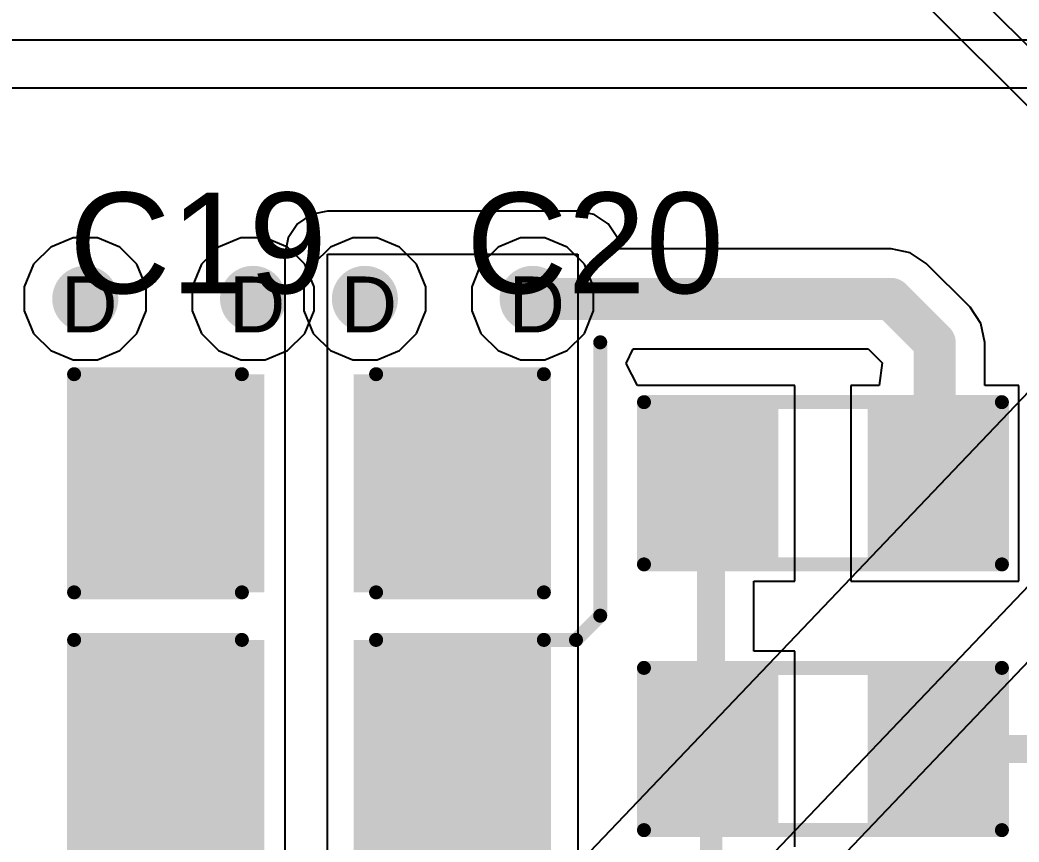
# Model space of a CAD drawing. Header units: inches. Extents: x -11 to 5428, y 0 to 5423.
# Drawn here: x 315.08 to 324.15, y 72.96 to 80.42 of the extents above; entities that cross this region are included whole.
import ezdxf

# ---------------------------------------------------------------- set-up
doc = ezdxf.new("R2010")
doc.units = ezdxf.units.IN
for name, color, linetype in [('Bottom Layer', 5, 'Continuous'), ('Drill Drawing', 1, 'Continuous'), ('GND', 16, 'Continuous'), ('PWR', 76, 'Continuous'), ('Top Layer', 1, 'Continuous'), ('Top Overlay', 2, 'Continuous'), ('Top Paste', 8, 'Continuous'), ('Top Solder', 216, 'Continuous'), ('Via Holes', 16, 'Continuous')]:
    doc.layers.add(name, color=color, linetype=linetype)
doc.styles.add('Arial', font='', dxfattribs={"height": 0.2})
doc.styles.get('Arial').set_extended_font_data('Arial')

# ---------------------------------------------------------------- blocks, each defined once
blk = doc.blocks.new('C___1206_577')
at = {"layer": 'Top Layer'}
for points in [[(-2.032, 0.889), (-0.508, 0.889), (-0.508, -0.889), (-2.032, -0.889)], [(0.508, 0.889), (2.032, 0.889), (2.032, -0.889), (0.508, -0.889)]]:
    blk.add_hatch(color=1, dxfattribs=at).paths.add_polyline_path(points)
at = {"layer": 'Top Paste'}
for points in [[(-2.032, 0.889), (-0.508, 0.889), (-0.508, -0.889), (-2.032, -0.889)], [(0.508, 0.889), (2.032, 0.889), (2.032, -0.889), (0.508, -0.889)]]:
    blk.add_hatch(color=8, dxfattribs=at).paths.add_polyline_path(points)
at = {"layer": 'Top Solder'}
for points in [[(-2.1336, 0.9906), (-0.4064, 0.9906), (-0.4064, -0.9906), (-2.1336, -0.9906)], [(0.4064, 0.9906), (2.1336, 0.9906), (2.1336, -0.9906), (0.4064, -0.9906)]]:
    blk.add_hatch(color=216, dxfattribs=at).paths.add_polyline_path(points)
at = {"layer": 'Top Overlay'}
for points in [[(-2.1336, -0.9906, 0.127, 0.127, 0), (-2.1336, 0.9906, 0.127, 0.127, 0)], [(-2.1336, 0.9906, 0.127, 0.127, 0), (-0.6096, 0.9906, 0.127, 0.127, 0)], [(0.6096, 0.9906, 0.127, 0.127, 0), (2.1336, 0.9906, 0.127, 0.127, 0)], [(2.1336, -0.9906, 0.127, 0.127, 0), (2.1336, 0.9906, 0.127, 0.127, 0)], [(-2.1336, -0.9906, 0.127, 0.127, 0), (-0.6096, -0.9906, 0.127, 0.127, 0)], [(0.6096, -0.9906, 0.127, 0.127, 0), (2.1336, -0.9906, 0.127, 0.127, 0)]]:
    blk.add_lwpolyline(points, format="xyseb", dxfattribs=at)
for points in [[(-2.1654, 0.9906, 0.0635, 0.0635, 1), (-2.1019, 0.9906, 0.0635, 0.0635, 1)], [(-2.1654, 0.9906, 0.0635, 0.0635, 1), (-2.1019, 0.9906, 0.0635, 0.0635, 1)], [(-0.6414, 0.9906, 0.0635, 0.0635, 1), (-0.5779, 0.9906, 0.0635, 0.0635, 1)], [(0.5778, 0.9906, 0.0635, 0.0635, 1), (0.6413, 0.9906, 0.0635, 0.0635, 1)], [(2.1018, 0.9906, 0.0635, 0.0635, 1), (2.1653, 0.9906, 0.0635, 0.0635, 1)], [(2.1018, 0.9906, 0.0635, 0.0635, 1), (2.1653, 0.9906, 0.0635, 0.0635, 1)], [(-2.1654, -0.9906, 0.0635, 0.0635, 1), (-2.1019, -0.9906, 0.0635, 0.0635, 1)], [(-2.1654, -0.9906, 0.0635, 0.0635, 1), (-2.1019, -0.9906, 0.0635, 0.0635, 1)], [(-0.6414, -0.9906, 0.0635, 0.0635, 1), (-0.5779, -0.9906, 0.0635, 0.0635, 1)], [(0.5778, -0.9906, 0.0635, 0.0635, 1), (0.6413, -0.9906, 0.0635, 0.0635, 1)], [(2.1018, -0.9906, 0.0635, 0.0635, 1), (2.1653, -0.9906, 0.0635, 0.0635, 1)], [(2.1018, -0.9906, 0.0635, 0.0635, 1), (2.1653, -0.9906, 0.0635, 0.0635, 1)]]:
    blk.add_lwpolyline(points, format="xyseb", close=True, dxfattribs=at)
blk = doc.blocks.new('C___1206_578')
at = {"layer": 'Top Layer'}
for points in [[(-2.032, 0.889), (-0.508, 0.889), (-0.508, -0.889), (-2.032, -0.889)], [(0.508, 0.889), (2.032, 0.889), (2.032, -0.889), (0.508, -0.889)]]:
    blk.add_hatch(color=1, dxfattribs=at).paths.add_polyline_path(points)
at = {"layer": 'Top Paste'}
for points in [[(-2.032, 0.889), (-0.508, 0.889), (-0.508, -0.889), (-2.032, -0.889)], [(0.508, 0.889), (2.032, 0.889), (2.032, -0.889), (0.508, -0.889)]]:
    blk.add_hatch(color=8, dxfattribs=at).paths.add_polyline_path(points)
at = {"layer": 'Top Solder'}
for points in [[(-2.1336, 0.9906), (-0.4064, 0.9906), (-0.4064, -0.9906), (-2.1336, -0.9906)], [(0.4064, 0.9906), (2.1336, 0.9906), (2.1336, -0.9906), (0.4064, -0.9906)]]:
    blk.add_hatch(color=216, dxfattribs=at).paths.add_polyline_path(points)
at = {"layer": 'Top Overlay'}
for points in [[(-2.1336, 0.9906, 0.127, 0.127, 0), (-0.6096, 0.9906, 0.127, 0.127, 0)], [(-2.1336, -0.9906, 0.127, 0.127, 0), (-2.1336, 0.9906, 0.127, 0.127, 0)], [(0.6096, 0.9906, 0.127, 0.127, 0), (2.1336, 0.9906, 0.127, 0.127, 0)], [(2.1336, -0.9906, 0.127, 0.127, 0), (2.1336, 0.9906, 0.127, 0.127, 0)], [(-2.1336, -0.9906, 0.127, 0.127, 0), (-0.6096, -0.9906, 0.127, 0.127, 0)], [(0.6096, -0.9906, 0.127, 0.127, 0), (2.1336, -0.9906, 0.127, 0.127, 0)]]:
    blk.add_lwpolyline(points, format="xyseb", dxfattribs=at)
for points in [[(-2.1654, 0.9906, 0.0635, 0.0635, 1), (-2.1019, 0.9906, 0.0635, 0.0635, 1)], [(-2.1654, 0.9906, 0.0635, 0.0635, 1), (-2.1019, 0.9906, 0.0635, 0.0635, 1)], [(-0.6414, 0.9906, 0.0635, 0.0635, 1), (-0.5779, 0.9906, 0.0635, 0.0635, 1)], [(0.5778, 0.9906, 0.0635, 0.0635, 1), (0.6413, 0.9906, 0.0635, 0.0635, 1)], [(2.1018, 0.9906, 0.0635, 0.0635, 1), (2.1653, 0.9906, 0.0635, 0.0635, 1)], [(2.1018, 0.9906, 0.0635, 0.0635, 1), (2.1653, 0.9906, 0.0635, 0.0635, 1)], [(-2.1654, -0.9906, 0.0635, 0.0635, 1), (-2.1019, -0.9906, 0.0635, 0.0635, 1)], [(-2.1654, -0.9906, 0.0635, 0.0635, 1), (-2.1019, -0.9906, 0.0635, 0.0635, 1)], [(-0.6414, -0.9906, 0.0635, 0.0635, 1), (-0.5779, -0.9906, 0.0635, 0.0635, 1)], [(0.5778, -0.9906, 0.0635, 0.0635, 1), (0.6413, -0.9906, 0.0635, 0.0635, 1)], [(2.1018, -0.9906, 0.0635, 0.0635, 1), (2.1653, -0.9906, 0.0635, 0.0635, 1)], [(2.1018, -0.9906, 0.0635, 0.0635, 1), (2.1653, -0.9906, 0.0635, 0.0635, 1)]]:
    blk.add_lwpolyline(points, format="xyseb", close=True, dxfattribs=at)
blk = doc.blocks.new('RES_0805_607')
at = {"layer": 'Top Layer'}
for points in [[(-1.524, 0.635), (-0.508, 0.635), (-0.508, -0.635), (-1.524, -0.635)], [(0.508, 0.635), (1.524, 0.635), (1.524, -0.635), (0.508, -0.635)]]:
    blk.add_hatch(color=1, dxfattribs=at).paths.add_polyline_path(points)
at = {"layer": 'Top Paste'}
for points in [[(-1.524, 0.635), (-0.508, 0.635), (-0.508, -0.635), (-1.524, -0.635)], [(0.508, 0.635), (1.524, 0.635), (1.524, -0.635), (0.508, -0.635)]]:
    blk.add_hatch(color=8, dxfattribs=at).paths.add_polyline_path(points)
at = {"layer": 'Top Solder'}
for points in [[(-1.6256, 0.7366), (-0.4064, 0.7366), (-0.4064, -0.7366), (-1.6256, -0.7366)], [(0.4064, 0.7366), (1.6256, 0.7366), (1.6256, -0.7366), (0.4064, -0.7366)]]:
    blk.add_hatch(color=216, dxfattribs=at).paths.add_polyline_path(points)
at = {"layer": 'Top Overlay'}
for points in [[(-1.6256, 0.7366, 0.127, 0.127, 0), (1.6256, 0.7366, 0.127, 0.127, 0)], [(-1.6256, -0.7366, 0.127, 0.127, 0), (-1.6256, 0.7366, 0.127, 0.127, 0)], [(1.6256, -0.7366, 0.127, 0.127, 0), (1.6256, 0.7366, 0.127, 0.127, 0)], [(-1.6256, -0.7366, 0.127, 0.127, 0), (1.6256, -0.7366, 0.127, 0.127, 0)]]:
    blk.add_lwpolyline(points, format="xyseb", dxfattribs=at)
for points in [[(-1.6573, 0.7366, 0.0635, 0.0635, 1), (-1.5938, 0.7366, 0.0635, 0.0635, 1)], [(-1.6573, 0.7366, 0.0635, 0.0635, 1), (-1.5938, 0.7366, 0.0635, 0.0635, 1)], [(1.5939, 0.7366, 0.0635, 0.0635, 1), (1.6574, 0.7366, 0.0635, 0.0635, 1)], [(1.5939, 0.7366, 0.0635, 0.0635, 1), (1.6574, 0.7366, 0.0635, 0.0635, 1)], [(-1.6573, -0.7366, 0.0635, 0.0635, 1), (-1.5938, -0.7366, 0.0635, 0.0635, 1)], [(-1.6573, -0.7366, 0.0635, 0.0635, 1), (-1.5938, -0.7366, 0.0635, 0.0635, 1)], [(1.5939, -0.7366, 0.0635, 0.0635, 1), (1.6574, -0.7366, 0.0635, 0.0635, 1)], [(1.5939, -0.7366, 0.0635, 0.0635, 1), (1.6574, -0.7366, 0.0635, 0.0635, 1)]]:
    blk.add_lwpolyline(points, format="xyseb", close=True, dxfattribs=at)
blk = doc.blocks.new('RES_0805_608')
at = {"layer": 'Top Layer'}
for points in [[(-1.524, 0.635), (-0.508, 0.635), (-0.508, -0.635), (-1.524, -0.635)], [(0.508, 0.635), (1.524, 0.635), (1.524, -0.635), (0.508, -0.635)]]:
    blk.add_hatch(color=1, dxfattribs=at).paths.add_polyline_path(points)
at = {"layer": 'Top Paste'}
for points in [[(-1.524, 0.635), (-0.508, 0.635), (-0.508, -0.635), (-1.524, -0.635)], [(0.508, 0.635), (1.524, 0.635), (1.524, -0.635), (0.508, -0.635)]]:
    blk.add_hatch(color=8, dxfattribs=at).paths.add_polyline_path(points)
at = {"layer": 'Top Solder'}
for points in [[(-1.6256, 0.7366), (-0.4064, 0.7366), (-0.4064, -0.7366), (-1.6256, -0.7366)], [(0.4064, 0.7366), (1.6256, 0.7366), (1.6256, -0.7366), (0.4064, -0.7366)]]:
    blk.add_hatch(color=216, dxfattribs=at).paths.add_polyline_path(points)
at = {"layer": 'Top Overlay'}
for points in [[(1.6256, 0.7366, 0.127, 0.127, 0), (-1.6256, 0.7366, 0.127, 0.127, 0)], [(-1.6256, 0.7366, 0.127, 0.127, 0), (-1.6256, -0.7366, 0.127, 0.127, 0)], [(1.6256, 0.7366, 0.127, 0.127, 0), (1.6256, -0.7366, 0.127, 0.127, 0)], [(1.6256, -0.7366, 0.127, 0.127, 0), (-1.6256, -0.7366, 0.127, 0.127, 0)]]:
    blk.add_lwpolyline(points, format="xyseb", dxfattribs=at)
for points in [[(-1.6574, 0.7366, 0.0635, 0.0635, 1), (-1.5939, 0.7366, 0.0635, 0.0635, 1)], [(-1.6574, 0.7366, 0.0635, 0.0635, 1), (-1.5939, 0.7366, 0.0635, 0.0635, 1)], [(1.5938, 0.7366, 0.0635, 0.0635, 1), (1.6573, 0.7366, 0.0635, 0.0635, 1)], [(1.5938, 0.7366, 0.0635, 0.0635, 1), (1.6573, 0.7366, 0.0635, 0.0635, 1)], [(-1.6574, -0.7366, 0.0635, 0.0635, 1), (-1.5939, -0.7366, 0.0635, 0.0635, 1)], [(-1.6574, -0.7366, 0.0635, 0.0635, 1), (-1.5939, -0.7366, 0.0635, 0.0635, 1)], [(1.5938, -0.7366, 0.0635, 0.0635, 1), (1.6573, -0.7366, 0.0635, 0.0635, 1)], [(1.5938, -0.7366, 0.0635, 0.0635, 1), (1.6573, -0.7366, 0.0635, 0.0635, 1)]]:
    blk.add_lwpolyline(points, format="xyseb", close=True, dxfattribs=at)
blk = doc.blocks.new('13_WQFN_HR__3_2__610')
at = {"layer": 'Top Solder'}
for p in [(-0.4227, 1.0466), (1.31, 1.075), (1.3024, -1.2533)]:
    blk.add_line(p, (5353.8681, -5108.1983), dxfattribs=at)

msp = doc.modelspace()

# ---------------------------------------------------------------- hatches: boundary and pattern name
at = {"layer": 'Bottom Layer'}
h = msp.add_hatch(color=5, dxfattribs=at)
edge = h.paths.add_edge_path()
edge.add_arc((315.6701, 77.89), 0.3, 0, 360)
h = msp.add_hatch(color=5, dxfattribs=at)
edge = h.paths.add_edge_path()
edge.add_arc((317.1941, 77.89), 0.3, 0, 360)
h = msp.add_hatch(color=5, dxfattribs=at)
edge = h.paths.add_edge_path()
edge.add_arc((318.2101, 77.89), 0.3, 0, 360)
h = msp.add_hatch(color=5, dxfattribs=at)
edge = h.paths.add_edge_path()
edge.add_arc((319.7341, 77.89), 0.3, 0, 360)
at = {"layer": 'GND'}
h = msp.add_hatch(color=16, dxfattribs=at)
edge = h.paths.add_edge_path()
edge.add_arc((315.6701, 77.89), 0.3, 0, 360)
h = msp.add_hatch(color=16, dxfattribs=at)
edge = h.paths.add_edge_path()
edge.add_arc((317.1941, 77.89), 0.3, 0, 360)
h = msp.add_hatch(color=16, dxfattribs=at)
edge = h.paths.add_edge_path()
edge.add_arc((318.2101, 77.89), 0.3, 0, 360)
h = msp.add_hatch(color=16, dxfattribs=at)
edge = h.paths.add_edge_path()
edge.add_arc((319.7341, 77.89), 0.3, 0, 360)
at = {"layer": 'PWR'}
h = msp.add_hatch(color=76, dxfattribs=at)
edge = h.paths.add_edge_path()
edge.add_arc((315.6701, 77.89), 0.3, 0, 360)
h = msp.add_hatch(color=76, dxfattribs=at)
edge = h.paths.add_edge_path()
edge.add_arc((317.1941, 77.89), 0.3, 0, 360)
h = msp.add_hatch(color=76, dxfattribs=at)
edge = h.paths.add_edge_path()
edge.add_arc((318.2101, 77.89), 0.3, 0, 360)
h = msp.add_hatch(color=76, dxfattribs=at)
edge = h.paths.add_edge_path()
edge.add_arc((319.7341, 77.89), 0.3, 0, 360)
at = {"layer": 'Top Layer'}
h = msp.add_hatch(color=1, dxfattribs=at)
edge = h.paths.add_edge_path()
edge.add_arc((315.6701, 77.89), 0.3, 0, 360)
h = msp.add_hatch(color=1, dxfattribs=at)
edge = h.paths.add_edge_path()
edge.add_arc((317.1941, 77.89), 0.3, 0, 360)
h = msp.add_hatch(color=1, dxfattribs=at)
edge = h.paths.add_edge_path()
edge.add_arc((318.2101, 77.89), 0.3, 0, 360)
h = msp.add_hatch(color=1, dxfattribs=at)
edge = h.paths.add_edge_path()
edge.add_arc((319.7341, 77.89), 0.3, 0, 360)
at = {"layer": 'Via Holes'}
h = msp.add_hatch(color=7, dxfattribs=at)
edge = h.paths.add_edge_path()
edge.add_arc((315.6701, 77.89), 0.15, 0, 360)
h = msp.add_hatch(color=7, dxfattribs=at)
edge = h.paths.add_edge_path()
edge.add_arc((317.1941, 77.89), 0.15, 0, 360)
h = msp.add_hatch(color=7, dxfattribs=at)
edge = h.paths.add_edge_path()
edge.add_arc((318.2101, 77.89), 0.15, 0, 360)
h = msp.add_hatch(color=7, dxfattribs=at)
edge = h.paths.add_edge_path()
edge.add_arc((319.7341, 77.89), 0.15, 0, 360)

# ---------------------------------------------------------------- linework, layer by layer
at = {"layer": 'Bottom Layer'}
for p, q in [((318.0999, 78.444), (317.8963, 78.3597)), ((318.3203, 78.444), (318.0999, 78.444)), ((318.524, 78.3597), (318.3203, 78.444)), ((319.6239, 78.444), (319.4203, 78.3597)), ((319.8443, 78.444), (319.6239, 78.444)), ((320.048, 78.3597), (319.8443, 78.444)), ((317.8963, 78.3597), (317.7405, 78.2038)), ((318.6798, 78.2038), (318.524, 78.3597)), ((319.4203, 78.3597), (319.2645, 78.2038)), ((320.2038, 78.2038), (320.048, 78.3597)), ((317.7405, 78.2038), (317.6561, 78.0002)), ((318.7641, 78.0002), (318.6798, 78.2038)), ((319.2645, 78.2038), (319.1801, 78.0002)), ((320.2881, 78.0002), (320.2038, 78.2038)), ((317.6561, 78.0002), (317.6561, 77.7798)), ((318.7641, 77.7798), (318.7641, 78.0002)), ((319.1801, 78.0002), (319.1801, 77.7798)), ((320.2881, 77.7798), (320.2881, 78.0002)), ((317.6561, 77.7798), (317.7405, 77.5762)), ((318.6798, 77.5762), (318.7641, 77.7798)), ((319.1801, 77.7798), (319.2645, 77.5762)), ((320.2038, 77.5762), (320.2881, 77.7798)), ((317.7405, 77.5762), (317.8963, 77.4204)), ((318.524, 77.4204), (318.6798, 77.5762)), ((319.2645, 77.5762), (319.4203, 77.4204)), ((320.048, 77.4204), (320.2038, 77.5762)), ((317.8963, 77.4204), (318.0999, 77.336)), ((318.3203, 77.336), (318.524, 77.4204)), ((319.4203, 77.4204), (319.6239, 77.336)), ((319.8443, 77.336), (320.048, 77.4204)), ((318.0999, 77.336), (318.3203, 77.336)), ((319.6239, 77.336), (319.8443, 77.336))]:
    msp.add_line(p, q, dxfattribs=at)
at = {"layer": 'GND'}
for p, q in [((318.0999, 78.444), (317.8963, 78.3597)), ((318.3203, 78.444), (318.0999, 78.444)), ((318.524, 78.3597), (318.3203, 78.444)), ((319.6239, 78.444), (319.4203, 78.3597)), ((319.8443, 78.444), (319.6239, 78.444)), ((320.048, 78.3597), (319.8443, 78.444)), ((317.8963, 78.3597), (317.7405, 78.2038)), ((318.6798, 78.2038), (318.524, 78.3597)), ((319.4203, 78.3597), (319.2645, 78.2038)), ((320.2038, 78.2038), (320.048, 78.3597)), ((317.7405, 78.2038), (317.6561, 78.0002)), ((318.7641, 78.0002), (318.6798, 78.2038)), ((319.2645, 78.2038), (319.1801, 78.0002)), ((320.2881, 78.0002), (320.2038, 78.2038)), ((317.6561, 78.0002), (317.6561, 77.7798)), ((318.7641, 77.7798), (318.7641, 78.0002)), ((319.1801, 78.0002), (319.1801, 77.7798)), ((320.2881, 77.7798), (320.2881, 78.0002)), ((317.6561, 77.7798), (317.7405, 77.5762)), ((318.6798, 77.5762), (318.7641, 77.7798)), ((319.1801, 77.7798), (319.2645, 77.5762)), ((320.2038, 77.5762), (320.2881, 77.7798)), ((317.7405, 77.5762), (317.8963, 77.4204)), ((318.524, 77.4204), (318.6798, 77.5762)), ((319.2645, 77.5762), (319.4203, 77.4204)), ((320.048, 77.4204), (320.2038, 77.5762)), ((317.8963, 77.4204), (318.0999, 77.336)), ((318.3203, 77.336), (318.524, 77.4204)), ((319.4203, 77.4204), (319.6239, 77.336)), ((319.8443, 77.336), (320.048, 77.4204)), ((318.0999, 77.336), (318.3203, 77.336)), ((319.6239, 77.336), (319.8443, 77.336))]:
    msp.add_line(p, q, dxfattribs=at)
at = {"layer": 'PWR'}
for p, q in [((324.7136, 80.2386), (312.1152, 80.2386)), ((312.5037, 79.8068), (324.2818, 79.8068)), ((315.5599, 78.444), (315.3563, 78.3597)), ((315.7803, 78.444), (315.5599, 78.444)), ((315.984, 78.3597), (315.7803, 78.444)), ((317.0839, 78.444), (316.8803, 78.3597)), ((317.3043, 78.444), (317.0839, 78.444)), ((317.508, 78.3597), (317.3043, 78.444)), ((315.3563, 78.3597), (315.2005, 78.2038)), ((316.1398, 78.2038), (315.984, 78.3597)), ((316.8803, 78.3597), (316.7245, 78.2038)), ((317.6638, 78.2038), (317.508, 78.3597)), ((315.2005, 78.2038), (315.1161, 78.0002)), ((316.2241, 78.0002), (316.1398, 78.2038)), ((316.7245, 78.2038), (316.6401, 78.0002)), ((317.7481, 78.0002), (317.6638, 78.2038)), ((315.1161, 78.0002), (315.1161, 77.7798)), ((316.2241, 77.7798), (316.2241, 78.0002)), ((316.6401, 78.0002), (316.6401, 77.7798)), ((317.7481, 77.7798), (317.7481, 78.0002)), ((315.1161, 77.7798), (315.2005, 77.5762)), ((316.1398, 77.5762), (316.2241, 77.7798)), ((316.6401, 77.7798), (316.7245, 77.5762)), ((317.6638, 77.5762), (317.7481, 77.7798)), ((315.2005, 77.5762), (315.3563, 77.4204)), ((315.984, 77.4204), (316.1398, 77.5762)), ((316.7245, 77.5762), (316.8803, 77.4204)), ((317.508, 77.4204), (317.6638, 77.5762)), ((315.3563, 77.4204), (315.5599, 77.336)), ((315.7803, 77.336), (315.984, 77.4204)), ((316.8803, 77.4204), (317.0839, 77.336)), ((317.3043, 77.336), (317.508, 77.4204)), ((315.5599, 77.336), (315.7803, 77.336)), ((317.0839, 77.336), (317.3043, 77.336))]:
    msp.add_line(p, q, dxfattribs=at)
at = {"layer": 'Top Layer'}
for p, q in [((328.803, 75.6158), (323.4453, 80.9735)), ((323.1706, 80.6988), (328.4145, 75.4549)), ((317.8717, 78.6849), (317.723, 78.6553)), ((320.1445, 78.6849), (317.8717, 78.6849)), ((320.2932, 78.6553), (320.1445, 78.6849)), ((317.723, 78.6553), (317.597, 78.5711)), ((320.4192, 78.5711), (320.2932, 78.6553)), ((317.597, 78.5711), (317.5128, 78.4451)), ((320.5034, 78.4451), (320.4192, 78.5711)), ((317.5128, 78.4451), (317.4832, 78.2964)), ((320.5237, 78.3432), (320.5034, 78.4451)), ((322.9893, 78.3432), (320.5237, 78.3432)), ((323.1628, 78.3087), (322.9893, 78.3432)), ((317.4832, 78.2964), (317.4832, 72.4289)), ((317.8717, 72.4289), (317.8717, 78.2964)), ((317.8717, 78.2964), (320.1445, 78.2964)), ((320.1445, 78.2964), (320.1445, 72.8507)), ((323.3098, 78.2105), (323.1628, 78.3087)), ((323.7071, 77.8132), (323.3098, 78.2105)), ((323.8054, 77.6661), (323.7071, 77.8132)), ((323.7071, 77.8132), (323.7071, 77.8132)), ((323.8399, 77.4927), (323.8054, 77.6661)), ((320.5835, 77.3038), (320.6479, 77.4368)), ((320.6479, 77.4368), (322.7824, 77.4368)), ((322.7824, 77.4368), (322.9101, 77.3076)), ((323.8399, 77.1044), (323.8399, 77.4927)), ((320.6867, 77.1044), (320.5835, 77.3038)), ((322.9101, 77.3076), (322.8803, 77.1044)), ((322.1167, 77.1044), (320.6867, 77.1044)), ((322.1167, 75.3264), (322.1167, 77.1044)), ((322.8803, 77.1044), (322.6247, 77.1044)), ((322.6247, 77.1044), (322.6247, 75.3264)), ((324.1487, 77.1044), (323.8399, 77.1044)), ((324.1487, 75.3264), (324.1487, 77.1044)), ((321.7431, 74.6914), (321.7431, 75.3264)), ((321.7431, 75.3264), (322.1167, 75.3264)), ((322.6247, 75.3264), (324.1487, 75.3264)), ((322.1167, 74.6914), (321.7431, 74.6914)), ((322.1167, 72.9134), (322.1167, 74.6914))]:
    msp.add_line(p, q, dxfattribs=at)
for points in [[(319.7341, 77.89, 0.381, 0.381, 0), (322.9893, 77.89, 0.381, 0.381, 0)], [(322.9893, 77.89, 0.381, 0.381, 0), (323.3867, 77.4927, 0.381, 0.381, 0)], [(323.3867, 76.2154, 0.381, 0.381, 0), (323.3867, 77.4927, 0.381, 0.381, 0)], [(321.3547, 73.8024, 0.254, 0.254, 0), (321.3547, 76.2154, 0.254, 0.254, 0)], [(321.3547, 72.2925, 0.2032, 0.2032, 0), (321.3547, 73.8024, 0.2032, 0.2032, 0)], [(323.3867, 73.8024, 0.254, 0.254, 0), (324.9424, 73.8024, 0.254, 0.254, 0)]]:
    msp.add_lwpolyline(points, format="xyseb", dxfattribs=at)
for points in [[(319.6389, 77.89, 0.1905, 0.1905, 1), (319.8294, 77.89, 0.1905, 0.1905, 1)], [(322.8941, 77.89, 0.1905, 0.1905, 1), (323.0846, 77.89, 0.1905, 0.1905, 1)], [(322.8941, 77.89, 0.1905, 0.1905, 1), (323.0846, 77.89, 0.1905, 0.1905, 1)], [(323.2914, 77.4927, 0.1905, 0.1905, 1), (323.4819, 77.4927, 0.1905, 0.1905, 1)], [(323.2914, 77.4927, 0.1905, 0.1905, 1), (323.4819, 77.4927, 0.1905, 0.1905, 1)], [(321.2912, 76.2154, 0.127, 0.127, 1), (321.4182, 76.2154, 0.127, 0.127, 1)], [(323.2914, 76.2154, 0.1905, 0.1905, 1), (323.4819, 76.2154, 0.1905, 0.1905, 1)], [(321.2912, 73.8024, 0.127, 0.127, 1), (321.4182, 73.8024, 0.127, 0.127, 1)], [(321.3039, 73.8024, 0.1016, 0.1016, 1), (321.4055, 73.8024, 0.1016, 0.1016, 1)], [(323.3232, 73.8024, 0.127, 0.127, 1), (323.4502, 73.8024, 0.127, 0.127, 1)]]:
    msp.add_lwpolyline(points, format="xyseb", close=True, dxfattribs=at)
at = {"layer": 'Top Overlay'}
for points in [[(320.3478, 75.0132, 0.127, 0.127, 0), (320.3478, 77.4954, 0.127, 0.127, 0)], [(320.1276, 74.793, 0.127, 0.127, 0), (320.3478, 75.0132, 0.127, 0.127, 0)], [(319.8357, 74.793, 0.127, 0.127, 0), (320.1276, 74.793, 0.127, 0.127, 0)]]:
    msp.add_lwpolyline(points, format="xyseb", dxfattribs=at)
for points in [[(320.316, 77.4954, 0.0635, 0.0635, 1), (320.3795, 77.4954, 0.0635, 0.0635, 1)], [(320.316, 75.0132, 0.0635, 0.0635, 1), (320.3795, 75.0132, 0.0635, 0.0635, 1)], [(320.316, 75.0132, 0.0635, 0.0635, 1), (320.3795, 75.0132, 0.0635, 0.0635, 1)], [(319.804, 74.793, 0.0635, 0.0635, 1), (319.8675, 74.793, 0.0635, 0.0635, 1)], [(320.0958, 74.793, 0.0635, 0.0635, 1), (320.1593, 74.793, 0.0635, 0.0635, 1)], [(320.0958, 74.793, 0.0635, 0.0635, 1), (320.1593, 74.793, 0.0635, 0.0635, 1)]]:
    msp.add_lwpolyline(points, format="xyseb", close=True, dxfattribs=at)

# ---------------------------------------------------------------- block references
for name, p, rotation in [('13_WQFN_HR__3_2__610', (319.3592, 69.4984), 90), ('RES_0805_608', (322.3707, 73.8024), 180)]:
    msp.add_blockref(name, p, dxfattribs=dict(rotation=rotation))
for name, p in [('C___1206_577', (317.7022, 76.2154)), ('RES_0805_607', (322.3707, 76.2154)), ('C___1206_578', (317.7022, 73.8024))]:
    msp.add_blockref(name, p)

# ---------------------------------------------------------------- texts
at = {"layer": 'Drill Drawing', "style": 'Arial'}
for p in [(315.4501, 77.5853), (316.9741, 77.5853), (317.9901, 77.5853), (319.5141, 77.5853)]:
    msp.add_text('D', height=0.508, dxfattribs=at).set_placement(p)
at = {"layer": 'Top Overlay', "style": 'Arial'}
for s, p in [('C19', (315.5221, 77.941)), ('C20', (319.129, 77.941))]:
    msp.add_text(s, height=0.9144, dxfattribs=at).set_placement(p)

doc.saveas('drawing.dxf')
